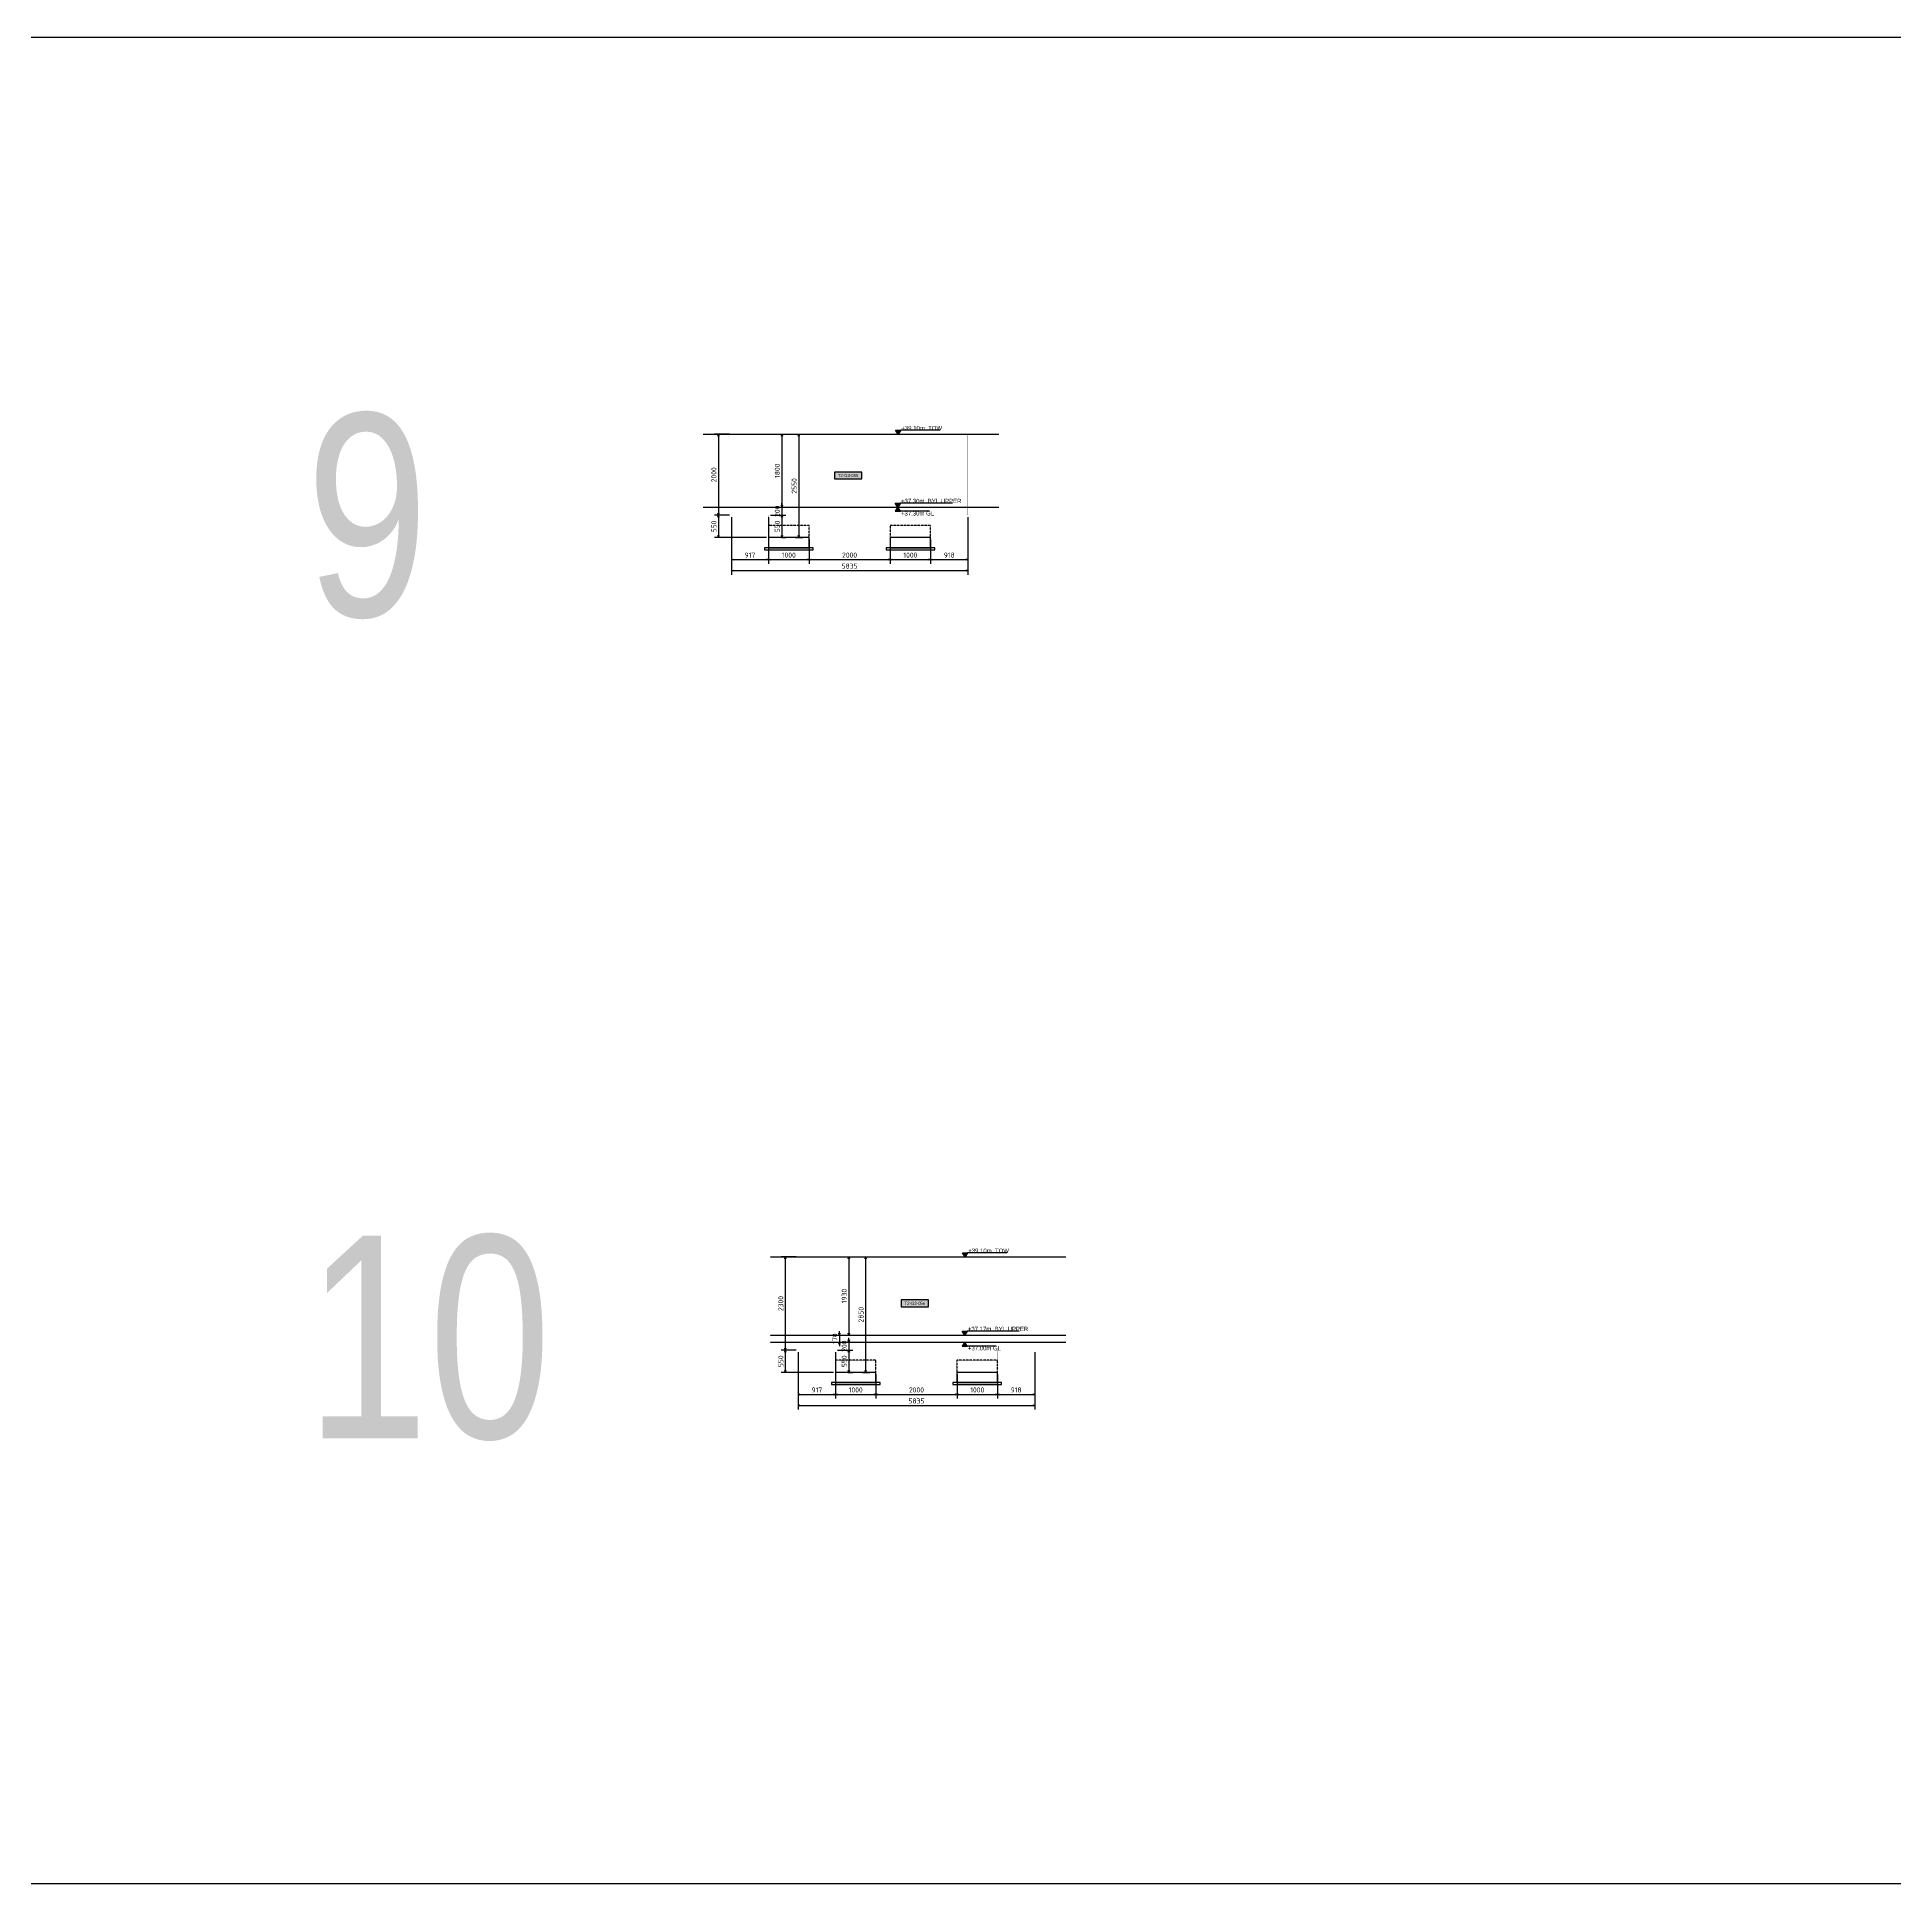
# Model space of a CAD drawing. Header units: centimetres. Extents: x -6122352 to 7132207, y -1694241 to 1947892.
# Drawn here: x 3423908 to 3469753, y 789391 to 834973 of the extents above; entities that cross this region are included whole.
import ezdxf
from ezdxf.enums import TextEntityAlignment as Align

# ---------------------------------------------------------------- set-up
doc = ezdxf.new("R2010")
doc.units = ezdxf.units.CM
doc.header["$MEASUREMENT"] = 0
doc.header["$PDMODE"] = 66
doc.header["$PDSIZE"] = 100
doc.linetypes.add('23585-XR-AR-END-SETTING OUT PLAN$0$HIDDEN', pattern=[0.375, 0.25, -0.125])
doc.linetypes.add('DASHED2', pattern=[0.375, 0.25, -0.125])
for name, color, linetype in [('00-MI-DIM', 7, 'Continuous'), ('@MI-TYPE-01', 30, 'Continuous'), ('@MI-TYPE-02', 6, 'Continuous'), ('JML-Dimension', 1, 'Continuous'), ('PANEL-TAGS', 7, 'Continuous'), ('SECTION', 130, 'Continuous')]:
    doc.layers.add(name, color=color, linetype=linetype)
doc.styles.add('Arial Narrow', font='ARIALN.TTF', dxfattribs={"width": 0.95, "height": 500})
doc.styles.add('PANELTAG_STYLE', font='arial.ttf')
doc.styles.add('Schueco-BEMSTIL', font='isocpeur.ttf', dxfattribs={"width": 0.9})
doc.styles.add('txt-Pisa-std', font='arial.ttf', dxfattribs={"width": 0.8})
doc.dimstyles.new('MI- JWC-TXT-2.5 MM', dxfattribs={"dimscale": 1.5, "dimtxt": 2.5, "dimasz": 1, "dimexe": 2, "dimexo": 1, "dimgap": 1, "dimtad": 1, "dimdec": 0, "dimdsep": 46, "dimtxsty": 'Schueco-BEMSTIL', "dimblk": 'OPEN30', "dimcen": 0, "dimdle": 2, "dimclrd": 140, "dimclre": 8, "dimclrt": 40, "dimadec": 0, "dimazin": 2, "dimtfac": 1, "dimtdec": 0, "dimtix": 1, "dimtmove": 2, "dimatfit": 3, "dimldrblk": 'OPEN', "dimfxl": 2, "dimlwd": -1, "dimlwe": -1, "dimarcsym": 0})

# ---------------------------------------------------------------- blocks, each defined once
blk = doc.blocks.new('_Open30')
at = {"color": 0, "linetype": 'ByBlock', "lineweight": -2}
for p, q in [((-1, 0.27), (0, 0)), ((0, 0), (-1, -0.27)), ((0, 0), (-1, 0))]:
    blk.add_line(p, q, dxfattribs=at)
blk = doc.blocks.new('*D2364')
at = {"layer": '@MI-TYPE-01', "color": 8, "transparency": 16777216}
for p, q in [((3441041, 823121), (3441041, 821976)), ((3441958, 823121), (3441958, 821976))]:
    blk.add_line(p, q, dxfattribs=at)
at = {"layer": '@MI-TYPE-01', "color": 140, "transparency": 16777216}
blk.add_line((3441091, 822076), (3441908, 822076), dxfattribs=at)
at = {"layer": 'Defpoints', "color": 0, "transparency": 16777216}
for p in [(3441041, 823171), (3441958, 823171), (3441958, 822076)]:
    blk.add_point(p, dxfattribs=at)
at = {"layer": '@MI-TYPE-01', "color": 140, "transparency": 16777216, "xscale": 50, "yscale": 50, "zscale": 50, "rotation": 180}
blk.add_blockref('_Open30', (3441041, 822076), dxfattribs=at)
at = {"layer": '@MI-TYPE-01', "color": 140, "transparency": 16777216, "xscale": 50, "yscale": 50, "zscale": 50}
blk.add_blockref('_Open30', (3441958, 822076), dxfattribs=at)
at = {"layer": '@MI-TYPE-01', "color": 40, "transparency": 16777216, "insert": (3441499, 822188), "char_height": 125, "attachment_point": 5, "style": 'Schueco-BEMSTIL'}
blk.add_mtext('917', dxfattribs=at)
blk = doc.blocks.new('_Open')
at = {"color": 0, "linetype": 'ByBlock', "lineweight": -2}
for p, q in [((-1, 0), (0, 0)), ((-1, 0), (0, 0)), ((0, 0), (-1, 0))]:
    blk.add_line(p, q, dxfattribs=at)
blk = doc.blocks.new('*D2365')
at = {"layer": '@MI-TYPE-01', "color": 8, "transparency": 16777216}
for p, q in [((3441958, 823121), (3441958, 821976)), ((3442958, 822571), (3442958, 821976))]:
    blk.add_line(p, q, dxfattribs=at)
at = {"layer": '@MI-TYPE-01', "color": 140, "transparency": 16777216}
blk.add_line((3442008, 822076), (3442908, 822076), dxfattribs=at)
at = {"layer": 'Defpoints', "color": 0, "transparency": 16777216}
for p in [(3441958, 823171), (3442958, 822621), (3442958, 822076)]:
    blk.add_point(p, dxfattribs=at)
at = {"layer": '@MI-TYPE-01', "color": 140, "transparency": 16777216, "xscale": 50, "yscale": 50, "zscale": 50, "rotation": 180}
blk.add_blockref('_Open30', (3441958, 822076), dxfattribs=at)
at = {"layer": '@MI-TYPE-01', "color": 140, "transparency": 16777216, "xscale": 50, "yscale": 50, "zscale": 50}
blk.add_blockref('_Open30', (3442958, 822076), dxfattribs=at)
at = {"layer": '@MI-TYPE-01', "color": 40, "transparency": 16777216, "insert": (3442458, 822188), "char_height": 125, "attachment_point": 5, "style": 'Schueco-BEMSTIL'}
blk.add_mtext('1000', dxfattribs=at)
blk = doc.blocks.new('*D2366')
at = {"layer": '@MI-TYPE-01', "color": 8, "transparency": 16777216}
for p, q in [((3442958, 822571), (3442958, 821976)), ((3444958, 822571), (3444958, 821976))]:
    blk.add_line(p, q, dxfattribs=at)
at = {"layer": '@MI-TYPE-01', "color": 140, "transparency": 16777216}
blk.add_line((3443008, 822076), (3444908, 822076), dxfattribs=at)
at = {"layer": 'Defpoints', "color": 0, "transparency": 16777216}
for p in [(3442958, 822621), (3444958, 822621), (3444958, 822076)]:
    blk.add_point(p, dxfattribs=at)
at = {"layer": '@MI-TYPE-01', "color": 140, "transparency": 16777216, "xscale": 50, "yscale": 50, "zscale": 50, "rotation": 180}
blk.add_blockref('_Open30', (3442958, 822076), dxfattribs=at)
at = {"layer": '@MI-TYPE-01', "color": 140, "transparency": 16777216, "xscale": 50, "yscale": 50, "zscale": 50}
blk.add_blockref('_Open30', (3444958, 822076), dxfattribs=at)
at = {"layer": '@MI-TYPE-01', "color": 40, "transparency": 16777216, "insert": (3443958, 822188), "char_height": 125, "attachment_point": 5, "style": 'Schueco-BEMSTIL'}
blk.add_mtext('2000', dxfattribs=at)
blk = doc.blocks.new('*D2367')
at = {"layer": '@MI-TYPE-01', "color": 8, "transparency": 16777216}
for p, q in [((3444958, 822571), (3444958, 821976)), ((3445958, 822571), (3445958, 821976))]:
    blk.add_line(p, q, dxfattribs=at)
at = {"layer": '@MI-TYPE-01', "color": 140, "transparency": 16777216}
blk.add_line((3445008, 822076), (3445908, 822076), dxfattribs=at)
at = {"layer": 'Defpoints', "color": 0, "transparency": 16777216}
for p in [(3444958, 822621), (3445958, 822621), (3445958, 822076)]:
    blk.add_point(p, dxfattribs=at)
at = {"layer": '@MI-TYPE-01', "color": 140, "transparency": 16777216, "xscale": 50, "yscale": 50, "zscale": 50, "rotation": 180}
blk.add_blockref('_Open30', (3444958, 822076), dxfattribs=at)
at = {"layer": '@MI-TYPE-01', "color": 140, "transparency": 16777216, "xscale": 50, "yscale": 50, "zscale": 50}
blk.add_blockref('_Open30', (3445958, 822076), dxfattribs=at)
at = {"layer": '@MI-TYPE-01', "color": 40, "transparency": 16777216, "insert": (3445458, 822188), "char_height": 125, "attachment_point": 5, "style": 'Schueco-BEMSTIL'}
blk.add_mtext('1000', dxfattribs=at)
blk = doc.blocks.new('*D2368')
at = {"layer": '@MI-TYPE-01', "color": 8, "transparency": 16777216}
for p, q in [((3446876, 823121), (3446876, 821976)), ((3445958, 822571), (3445958, 821976))]:
    blk.add_line(p, q, dxfattribs=at)
at = {"layer": '@MI-TYPE-01', "color": 140, "transparency": 16777216}
blk.add_line((3446008, 822076), (3446826, 822076), dxfattribs=at)
at = {"layer": 'Defpoints', "color": 0, "transparency": 16777216}
for p in [(3446876, 823171), (3445958, 822621), (3446876, 822076)]:
    blk.add_point(p, dxfattribs=at)
at = {"layer": '@MI-TYPE-01', "color": 140, "transparency": 16777216, "xscale": 50, "yscale": 50, "zscale": 50, "rotation": 180}
blk.add_blockref('_Open30', (3445958, 822076), dxfattribs=at)
at = {"layer": '@MI-TYPE-01', "color": 140, "transparency": 16777216, "xscale": 50, "yscale": 50, "zscale": 50}
blk.add_blockref('_Open30', (3446876, 822076), dxfattribs=at)
at = {"layer": '@MI-TYPE-01', "color": 40, "transparency": 16777216, "insert": (3446417, 822188), "char_height": 125, "attachment_point": 5, "style": 'Schueco-BEMSTIL'}
blk.add_mtext('918', dxfattribs=at)
blk = doc.blocks.new('*D2369')
at = {"layer": '@MI-TYPE-01', "color": 8, "transparency": 16777216}
for p, q in [((3441041, 823121), (3441041, 821704)), ((3446876, 823121), (3446876, 821704))]:
    blk.add_line(p, q, dxfattribs=at)
at = {"layer": '@MI-TYPE-01', "color": 140, "transparency": 16777216}
blk.add_line((3441091, 821804), (3446826, 821804), dxfattribs=at)
at = {"layer": 'Defpoints', "color": 0, "transparency": 16777216}
for p in [(3441041, 823171), (3446876, 823171), (3446876, 821804)]:
    blk.add_point(p, dxfattribs=at)
at = {"layer": '@MI-TYPE-01', "color": 140, "transparency": 16777216, "xscale": 50, "yscale": 50, "zscale": 50, "rotation": 180}
blk.add_blockref('_Open30', (3441041, 821804), dxfattribs=at)
at = {"layer": '@MI-TYPE-01', "color": 140, "transparency": 16777216, "xscale": 50, "yscale": 50, "zscale": 50}
blk.add_blockref('_Open30', (3446876, 821804), dxfattribs=at)
at = {"layer": '@MI-TYPE-01', "color": 40, "transparency": 16777216, "insert": (3443958, 821916), "char_height": 125, "attachment_point": 5, "style": 'Schueco-BEMSTIL'}
blk.add_mtext('5835', dxfattribs=at)
blk = doc.blocks.new('*D2370')
at = {"layer": '@MI-TYPE-01', "color": 8, "transparency": 16777216}
for p, q in [((3440991, 825171), (3440621, 825171)), ((3440991, 823171), (3440621, 823171))]:
    blk.add_line(p, q, dxfattribs=at)
at = {"layer": '@MI-TYPE-01', "color": 140, "transparency": 16777216}
blk.add_line((3440721, 825121), (3440721, 823221), dxfattribs=at)
at = {"layer": 'Defpoints', "color": 0, "transparency": 16777216}
for p in [(3441041, 825171), (3440721, 823171), (3441041, 823171)]:
    blk.add_point(p, dxfattribs=at)
at = {"layer": '@MI-TYPE-01', "color": 140, "transparency": 16777216, "xscale": 50, "yscale": 50, "zscale": 50}
for p, rotation in [((3440721, 825171), 90), ((3440721, 823171), 270)]:
    blk.add_blockref('_Open30', p, dxfattribs=dict(at, rotation=rotation))
at = {"layer": '@MI-TYPE-01', "color": 40, "transparency": 16777216, "insert": (3440609, 824171), "char_height": 125, "attachment_point": 5, "rotation": 90, "style": 'Schueco-BEMSTIL'}
blk.add_mtext('2000', dxfattribs=at)
blk = doc.blocks.new('*D2371')
at = {"layer": '@MI-TYPE-01', "color": 8, "transparency": 16777216}
for p, q in [((3440991, 823171), (3440621, 823171)), ((3441908, 822621), (3440621, 822621))]:
    blk.add_line(p, q, dxfattribs=at)
at = {"layer": '@MI-TYPE-01', "color": 140, "transparency": 16777216}
blk.add_line((3440721, 823121), (3440721, 822671), dxfattribs=at)
at = {"layer": 'Defpoints', "color": 0, "transparency": 16777216}
for p in [(3441041, 823171), (3440721, 822621), (3441958, 822621)]:
    blk.add_point(p, dxfattribs=at)
at = {"layer": '@MI-TYPE-01', "color": 140, "transparency": 16777216, "xscale": 50, "yscale": 50, "zscale": 50}
for p, rotation in [((3440721, 823171), 90), ((3440721, 822621), 270)]:
    blk.add_blockref('_Open30', p, dxfattribs=dict(at, rotation=rotation))
at = {"layer": '@MI-TYPE-01', "color": 40, "transparency": 16777216, "insert": (3440609, 822896), "char_height": 125, "attachment_point": 5, "rotation": 90, "style": 'Schueco-BEMSTIL'}
blk.add_mtext('550', dxfattribs=at)
blk = doc.blocks.new('*U2058')
at = {"layer": 'JML-Dimension'}
h = blk.add_hatch(color=10, dxfattribs=at)
h.dxf.hatch_style = 1
h.paths.add_polyline_path([(0, 0), (-1.5, 2.4), (1.5, 2.4)])
blk.add_line((24.3, 2.4), (1.5, 2.4), dxfattribs=at)
blk.add_lwpolyline([(0, 0), (-1.5, 2.4), (1.5, 2.4), (0, 0)], dxfattribs=at)
at = {"color": 5, "style": 'txt-Pisa-std', "width": 0.8}
blk.add_attdef('+0.0', text='', height=2.5, dxfattribs=at).set_placement((1.9, 2.4), align=Align.BOTTOM_LEFT)
blk = doc.blocks.new('*U2056')
at = {"layer": 'JML-Dimension'}
h = blk.add_hatch(color=10, dxfattribs=at)
h.dxf.hatch_style = 1
h.paths.add_polyline_path([(0, 0), (-1.5, 2.4), (1.5, 2.4)])
blk.add_line((31.8, 2.4), (1.5, 2.4), dxfattribs=at)
blk.add_lwpolyline([(0, 0), (-1.5, 2.4), (1.5, 2.4), (0, 0)], dxfattribs=at)
at = {"color": 5, "style": 'txt-Pisa-std', "width": 0.8}
blk.add_attdef('+0.0', text='', height=2.5, dxfattribs=at).set_placement((1.9, 2.4), align=Align.BOTTOM_LEFT)
blk = doc.blocks.new('*U2214')
at = {"layer": 'JML-Dimension'}
h = blk.add_hatch(color=10, dxfattribs=at)
h.dxf.hatch_style = 1
h.paths.add_polyline_path([(0, 0), (-1.5, 2.4), (1.5, 2.4)])
blk.add_line((18.4, 2.4), (1.5, 2.4), dxfattribs=at)
blk.add_lwpolyline([(0, 0), (-1.5, 2.4), (1.5, 2.4), (0, 0)], dxfattribs=at)
at = {"color": 5, "style": 'txt-Pisa-std', "width": 0.8}
blk.add_attdef('+0.0', text='', height=2.5, dxfattribs=at).set_placement((1.9, 2.4), align=Align.BOTTOM_LEFT)
blk = doc.blocks.new('*D2361')
at = {"layer": '@MI-TYPE-01', "color": 8, "transparency": 16777216}
for p, q in [((3442622, 825171), (3442803, 825171)), ((3442622, 822621), (3442803, 822621))]:
    blk.add_line(p, q, dxfattribs=at)
at = {"layer": '@MI-TYPE-01', "color": 140, "transparency": 16777216}
blk.add_line((3442703, 825121), (3442703, 822671), dxfattribs=at)
at = {"layer": 'Defpoints', "color": 0, "transparency": 16777216}
for p in [(3442572, 825171), (3442572, 822621), (3442703, 822621)]:
    blk.add_point(p, dxfattribs=at)
at = {"layer": '@MI-TYPE-01', "color": 140, "transparency": 16777216, "xscale": 50, "yscale": 50, "zscale": 50}
for p, rotation in [((3442703, 825171), 90), ((3442703, 822621), 270)]:
    blk.add_blockref('_Open30', p, dxfattribs=dict(at, rotation=rotation))
at = {"layer": '@MI-TYPE-01', "color": 40, "transparency": 16777216, "insert": (3442591, 823896), "char_height": 125, "attachment_point": 5, "rotation": 90, "style": 'Schueco-BEMSTIL'}
blk.add_mtext('2550', dxfattribs=at)
blk = doc.blocks.new('*D2362')
at = {"layer": '@MI-TYPE-01', "color": 8, "transparency": 16777216}
for p, q in [((3442277, 825171), (3442388, 825171)), ((3442277, 823371), (3442388, 823371))]:
    blk.add_line(p, q, dxfattribs=at)
at = {"layer": '@MI-TYPE-01', "color": 140, "transparency": 16777216}
blk.add_line((3442288, 825121), (3442288, 823421), dxfattribs=at)
at = {"layer": 'Defpoints', "color": 0, "transparency": 16777216}
for p in [(3442227, 825171), (3442227, 823371), (3442288, 823371)]:
    blk.add_point(p, dxfattribs=at)
at = {"layer": '@MI-TYPE-01', "color": 140, "transparency": 16777216, "xscale": 50, "yscale": 50, "zscale": 50}
for p, rotation in [((3442288, 825171), 90), ((3442288, 823371), 270)]:
    blk.add_blockref('_Open30', p, dxfattribs=dict(at, rotation=rotation))
at = {"layer": '@MI-TYPE-01', "color": 40, "transparency": 16777216, "insert": (3442175, 824271), "char_height": 125, "attachment_point": 5, "rotation": 90, "style": 'Schueco-BEMSTIL'}
blk.add_mtext('1800', dxfattribs=at)
blk = doc.blocks.new('*D2363')
at = {"layer": '@MI-TYPE-01', "color": 8, "transparency": 16777216}
for p, q in [((3442008, 823171), (3442388, 823171)), ((3442275, 822621), (3442388, 822621))]:
    blk.add_line(p, q, dxfattribs=at)
at = {"layer": '@MI-TYPE-01', "color": 140, "transparency": 16777216}
blk.add_line((3442288, 823121), (3442288, 822671), dxfattribs=at)
at = {"layer": 'Defpoints', "color": 0, "transparency": 16777216}
for p in [(3441958, 823171), (3442225, 822621), (3442288, 822621)]:
    blk.add_point(p, dxfattribs=at)
at = {"layer": '@MI-TYPE-01', "color": 140, "transparency": 16777216, "xscale": 50, "yscale": 50, "zscale": 50}
for p, rotation in [((3442288, 823171), 90), ((3442288, 822621), 270)]:
    blk.add_blockref('_Open30', p, dxfattribs=dict(at, rotation=rotation))
at = {"layer": '@MI-TYPE-01', "color": 40, "transparency": 16777216, "insert": (3442175, 822896), "char_height": 125, "attachment_point": 5, "rotation": 90, "style": 'Schueco-BEMSTIL'}
blk.add_mtext('550', dxfattribs=at)
blk = doc.blocks.new('PANELTAG')
at = {"layer": 'PANEL-TAGS', "color": 1}
blk.add_lwpolyline([(-13.5, -3.3), (13.5, -3.3), (13.5, 3.3), (-13.5, 3.3)], close=True, dxfattribs=at)
at = {"layer": 'PANEL-TAGS', "color": 40, "true_color": 0xffd700}
blk.add_solid([(-13.5, -3.3), (13.5, -3.3), (-13.5, 3.3), (13.5, 3.3)], dxfattribs=at)
at = {"layer": 'PANEL-TAGS', "color": 5, "style": 'PANELTAG_STYLE', "width": 0.85}
blk.add_attdef('TAGNO', text='', height=3, dxfattribs=at).set_placement((0, 0), align=Align.MIDDLE)
blk = doc.blocks.new('T1-FOOTING ELEVATION')
at = {"color": 9}
blk.add_lwpolyline([(-600, -250), (600, -250), (600, -300), (-600, -300)], close=True, dxfattribs=at)
at = {"layer": '@MI-TYPE-01', "color": 114, "linetype": '23585-XR-AR-END-SETTING OUT PLAN$0$HIDDEN', "ltscale": 20, "true_color": 0x139b48}
blk.add_lwpolyline([(-500, 0), (-500, 300), (500, 300), (500, 0)], dxfattribs=at)
at = {"layer": '@MI-TYPE-01', "color": 114, "true_color": 0x139b48}
blk.add_lwpolyline([(-500, 0), (500, 0), (500, -250), (-500, -250)], close=True, dxfattribs=at)
blk = doc.blocks.new('*D2360')
at = {"layer": '@MI-TYPE-01', "color": 140, "transparency": 16777216}
for p, q in [((3442288, 823421), (3442288, 823471)), ((3442288, 823371), (3442288, 823171)), ((3442288, 823121), (3442288, 823071))]:
    blk.add_line(p, q, dxfattribs=at)
at = {"layer": '@MI-TYPE-01', "color": 8, "transparency": 16777216}
for p, q in [((3442008, 823171), (3442388, 823171)), ((3442100, 823371), (3442388, 823371))]:
    blk.add_line(p, q, dxfattribs=at)
at = {"layer": 'Defpoints', "color": 0, "transparency": 16777216}
for p in [(3441958, 823171), (3442050, 823371), (3442288, 823171)]:
    blk.add_point(p, dxfattribs=at)
at = {"layer": '@MI-TYPE-01', "color": 140, "transparency": 16777216, "xscale": 50, "yscale": 50, "zscale": 50}
for p, rotation in [((3442288, 823371), 270), ((3442288, 823171), 90)]:
    blk.add_blockref('_Open30', p, dxfattribs=dict(at, rotation=rotation))
at = {"layer": '@MI-TYPE-01', "color": 40, "transparency": 16777216, "insert": (3442175, 823271), "char_height": 125, "attachment_point": 5, "rotation": 90, "style": 'Schueco-BEMSTIL'}
blk.add_mtext('200', dxfattribs=at)
blk = doc.blocks.new('*D2372')
at = {"layer": '@MI-TYPE-01', "color": 8, "transparency": 16777216}
for p, q in [((3442692, 802515), (3442692, 801370)), ((3443609, 802515), (3443609, 801370))]:
    blk.add_line(p, q, dxfattribs=at)
at = {"layer": '@MI-TYPE-01', "color": 140, "transparency": 16777216}
blk.add_line((3442742, 801470), (3443559, 801470), dxfattribs=at)
at = {"layer": 'Defpoints', "color": 0, "transparency": 16777216}
for p in [(3442692, 802565), (3443609, 802565), (3443609, 801470)]:
    blk.add_point(p, dxfattribs=at)
at = {"layer": '@MI-TYPE-01', "color": 140, "transparency": 16777216, "xscale": 50, "yscale": 50, "zscale": 50, "rotation": 180}
blk.add_blockref('_Open30', (3442692, 801470), dxfattribs=at)
at = {"layer": '@MI-TYPE-01', "color": 140, "transparency": 16777216, "xscale": 50, "yscale": 50, "zscale": 50}
blk.add_blockref('_Open30', (3443609, 801470), dxfattribs=at)
at = {"layer": '@MI-TYPE-01', "color": 40, "transparency": 16777216, "insert": (3443150, 801582), "char_height": 125, "attachment_point": 5, "style": 'Schueco-BEMSTIL'}
blk.add_mtext('917', dxfattribs=at)
blk = doc.blocks.new('*D2373')
at = {"layer": '@MI-TYPE-01', "color": 8, "transparency": 16777216}
for p, q in [((3443609, 802515), (3443609, 801370)), ((3444609, 801965), (3444609, 801370))]:
    blk.add_line(p, q, dxfattribs=at)
at = {"layer": '@MI-TYPE-01', "color": 140, "transparency": 16777216}
blk.add_line((3443659, 801470), (3444559, 801470), dxfattribs=at)
at = {"layer": 'Defpoints', "color": 0, "transparency": 16777216}
for p in [(3443609, 802565), (3444609, 802015), (3444609, 801470)]:
    blk.add_point(p, dxfattribs=at)
at = {"layer": '@MI-TYPE-01', "color": 140, "transparency": 16777216, "xscale": 50, "yscale": 50, "zscale": 50, "rotation": 180}
blk.add_blockref('_Open30', (3443609, 801470), dxfattribs=at)
at = {"layer": '@MI-TYPE-01', "color": 140, "transparency": 16777216, "xscale": 50, "yscale": 50, "zscale": 50}
blk.add_blockref('_Open30', (3444609, 801470), dxfattribs=at)
at = {"layer": '@MI-TYPE-01', "color": 40, "transparency": 16777216, "insert": (3444109, 801582), "char_height": 125, "attachment_point": 5, "style": 'Schueco-BEMSTIL'}
blk.add_mtext('1000', dxfattribs=at)
blk = doc.blocks.new('*D2374')
at = {"layer": '@MI-TYPE-01', "color": 8, "transparency": 16777216}
for p, q in [((3444609, 801965), (3444609, 801370)), ((3446609, 801965), (3446609, 801370))]:
    blk.add_line(p, q, dxfattribs=at)
at = {"layer": '@MI-TYPE-01', "color": 140, "transparency": 16777216}
blk.add_line((3444659, 801470), (3446559, 801470), dxfattribs=at)
at = {"layer": 'Defpoints', "color": 0, "transparency": 16777216}
for p in [(3444609, 802015), (3446609, 802015), (3446609, 801470)]:
    blk.add_point(p, dxfattribs=at)
at = {"layer": '@MI-TYPE-01', "color": 140, "transparency": 16777216, "xscale": 50, "yscale": 50, "zscale": 50, "rotation": 180}
blk.add_blockref('_Open30', (3444609, 801470), dxfattribs=at)
at = {"layer": '@MI-TYPE-01', "color": 140, "transparency": 16777216, "xscale": 50, "yscale": 50, "zscale": 50}
blk.add_blockref('_Open30', (3446609, 801470), dxfattribs=at)
at = {"layer": '@MI-TYPE-01', "color": 40, "transparency": 16777216, "insert": (3445609, 801582), "char_height": 125, "attachment_point": 5, "style": 'Schueco-BEMSTIL'}
blk.add_mtext('2000', dxfattribs=at)
blk = doc.blocks.new('*D2375')
at = {"layer": '@MI-TYPE-01', "color": 8, "transparency": 16777216}
for p, q in [((3446609, 801965), (3446609, 801370)), ((3447609, 801965), (3447609, 801370))]:
    blk.add_line(p, q, dxfattribs=at)
at = {"layer": '@MI-TYPE-01', "color": 140, "transparency": 16777216}
blk.add_line((3446659, 801470), (3447559, 801470), dxfattribs=at)
at = {"layer": 'Defpoints', "color": 0, "transparency": 16777216}
for p in [(3446609, 802015), (3447609, 802015), (3447609, 801470)]:
    blk.add_point(p, dxfattribs=at)
at = {"layer": '@MI-TYPE-01', "color": 140, "transparency": 16777216, "xscale": 50, "yscale": 50, "zscale": 50, "rotation": 180}
blk.add_blockref('_Open30', (3446609, 801470), dxfattribs=at)
at = {"layer": '@MI-TYPE-01', "color": 140, "transparency": 16777216, "xscale": 50, "yscale": 50, "zscale": 50}
blk.add_blockref('_Open30', (3447609, 801470), dxfattribs=at)
at = {"layer": '@MI-TYPE-01', "color": 40, "transparency": 16777216, "insert": (3447109, 801582), "char_height": 125, "attachment_point": 5, "style": 'Schueco-BEMSTIL'}
blk.add_mtext('1000', dxfattribs=at)
blk = doc.blocks.new('*D2376')
at = {"layer": '@MI-TYPE-01', "color": 8, "transparency": 16777216}
for p, q in [((3448527, 802515), (3448527, 801370)), ((3447609, 801965), (3447609, 801370))]:
    blk.add_line(p, q, dxfattribs=at)
at = {"layer": '@MI-TYPE-01', "color": 140, "transparency": 16777216}
blk.add_line((3447659, 801470), (3448477, 801470), dxfattribs=at)
at = {"layer": 'Defpoints', "color": 0, "transparency": 16777216}
for p in [(3448527, 802565), (3447609, 802015), (3448527, 801470)]:
    blk.add_point(p, dxfattribs=at)
at = {"layer": '@MI-TYPE-01', "color": 140, "transparency": 16777216, "xscale": 50, "yscale": 50, "zscale": 50, "rotation": 180}
blk.add_blockref('_Open30', (3447609, 801470), dxfattribs=at)
at = {"layer": '@MI-TYPE-01', "color": 140, "transparency": 16777216, "xscale": 50, "yscale": 50, "zscale": 50}
blk.add_blockref('_Open30', (3448527, 801470), dxfattribs=at)
at = {"layer": '@MI-TYPE-01', "color": 40, "transparency": 16777216, "insert": (3448068, 801582), "char_height": 125, "attachment_point": 5, "style": 'Schueco-BEMSTIL'}
blk.add_mtext('918', dxfattribs=at)
blk = doc.blocks.new('*D2377')
at = {"layer": '@MI-TYPE-01', "color": 8, "transparency": 16777216}
for p, q in [((3442692, 802515), (3442692, 801098)), ((3448527, 802515), (3448527, 801098))]:
    blk.add_line(p, q, dxfattribs=at)
at = {"layer": '@MI-TYPE-01', "color": 140, "transparency": 16777216}
blk.add_line((3442742, 801198), (3448477, 801198), dxfattribs=at)
at = {"layer": 'Defpoints', "color": 0, "transparency": 16777216}
for p in [(3442692, 802565), (3448527, 802565), (3448527, 801198)]:
    blk.add_point(p, dxfattribs=at)
at = {"layer": '@MI-TYPE-01', "color": 140, "transparency": 16777216, "xscale": 50, "yscale": 50, "zscale": 50, "rotation": 180}
blk.add_blockref('_Open30', (3442692, 801198), dxfattribs=at)
at = {"layer": '@MI-TYPE-01', "color": 140, "transparency": 16777216, "xscale": 50, "yscale": 50, "zscale": 50}
blk.add_blockref('_Open30', (3448527, 801198), dxfattribs=at)
at = {"layer": '@MI-TYPE-01', "color": 40, "transparency": 16777216, "insert": (3445609, 801310), "char_height": 125, "attachment_point": 5, "style": 'Schueco-BEMSTIL'}
blk.add_mtext('5835', dxfattribs=at)
blk = doc.blocks.new('*D2378')
at = {"layer": '@MI-TYPE-01', "color": 8, "transparency": 16777216}
for p, q in [((3442642, 804865), (3442272, 804865)), ((3442642, 802565), (3442272, 802565))]:
    blk.add_line(p, q, dxfattribs=at)
at = {"layer": '@MI-TYPE-01', "color": 140, "transparency": 16777216}
blk.add_line((3442372, 804815), (3442372, 802615), dxfattribs=at)
at = {"layer": 'Defpoints', "color": 0, "transparency": 16777216}
for p in [(3442692, 804865), (3442372, 802565), (3442692, 802565)]:
    blk.add_point(p, dxfattribs=at)
at = {"layer": '@MI-TYPE-01', "color": 140, "transparency": 16777216, "xscale": 50, "yscale": 50, "zscale": 50}
for p, rotation in [((3442372, 804865), 90), ((3442372, 802565), 270)]:
    blk.add_blockref('_Open30', p, dxfattribs=dict(at, rotation=rotation))
at = {"layer": '@MI-TYPE-01', "color": 40, "transparency": 16777216, "insert": (3442260, 803715), "char_height": 125, "attachment_point": 5, "rotation": 90, "style": 'Schueco-BEMSTIL'}
blk.add_mtext('2300', dxfattribs=at)
blk = doc.blocks.new('*D2379')
at = {"layer": '@MI-TYPE-01', "color": 8, "transparency": 16777216}
for p, q in [((3442642, 802565), (3442272, 802565)), ((3443559, 802015), (3442272, 802015))]:
    blk.add_line(p, q, dxfattribs=at)
at = {"layer": '@MI-TYPE-01', "color": 140, "transparency": 16777216}
blk.add_line((3442372, 802515), (3442372, 802065), dxfattribs=at)
at = {"layer": 'Defpoints', "color": 0, "transparency": 16777216}
for p in [(3442692, 802565), (3442372, 802015), (3443609, 802015)]:
    blk.add_point(p, dxfattribs=at)
at = {"layer": '@MI-TYPE-01', "color": 140, "transparency": 16777216, "xscale": 50, "yscale": 50, "zscale": 50}
for p, rotation in [((3442372, 802565), 90), ((3442372, 802015), 270)]:
    blk.add_blockref('_Open30', p, dxfattribs=dict(at, rotation=rotation))
at = {"layer": '@MI-TYPE-01', "color": 40, "transparency": 16777216, "insert": (3442260, 802290), "char_height": 125, "attachment_point": 5, "rotation": 90, "style": 'Schueco-BEMSTIL'}
blk.add_mtext('550', dxfattribs=at)
blk = doc.blocks.new('*D2380')
at = {"layer": '@MI-TYPE-01', "color": 8, "transparency": 16777216}
for p, q in [((3444273, 804865), (3444454, 804865)), ((3444273, 802015), (3444454, 802015))]:
    blk.add_line(p, q, dxfattribs=at)
at = {"layer": '@MI-TYPE-01', "color": 140, "transparency": 16777216}
blk.add_line((3444354, 804815), (3444354, 802065), dxfattribs=at)
at = {"layer": 'Defpoints', "color": 0, "transparency": 16777216}
for p in [(3444223, 804865), (3444223, 802015), (3444354, 802015)]:
    blk.add_point(p, dxfattribs=at)
at = {"layer": '@MI-TYPE-01', "color": 140, "transparency": 16777216, "xscale": 50, "yscale": 50, "zscale": 50}
for p, rotation in [((3444354, 804865), 90), ((3444354, 802015), 270)]:
    blk.add_blockref('_Open30', p, dxfattribs=dict(at, rotation=rotation))
at = {"layer": '@MI-TYPE-01', "color": 40, "transparency": 16777216, "insert": (3444241, 803440), "char_height": 125, "attachment_point": 5, "rotation": 90, "style": 'Schueco-BEMSTIL'}
blk.add_mtext('2850', dxfattribs=at)
blk = doc.blocks.new('*D2381')
at = {"layer": '@MI-TYPE-01', "color": 8, "transparency": 16777216}
for p, q in [((3443928, 804865), (3444039, 804865)), ((3443928, 802935), (3444039, 802935))]:
    blk.add_line(p, q, dxfattribs=at)
at = {"layer": '@MI-TYPE-01', "color": 140, "transparency": 16777216}
blk.add_line((3443939, 804815), (3443939, 802985), dxfattribs=at)
at = {"layer": 'Defpoints', "color": 0, "transparency": 16777216}
for p in [(3443878, 804865), (3443878, 802935), (3443939, 802935)]:
    blk.add_point(p, dxfattribs=at)
at = {"layer": '@MI-TYPE-01', "color": 140, "transparency": 16777216, "xscale": 50, "yscale": 50, "zscale": 50}
for p, rotation in [((3443939, 804865), 90), ((3443939, 802935), 270)]:
    blk.add_blockref('_Open30', p, dxfattribs=dict(at, rotation=rotation))
at = {"layer": '@MI-TYPE-01', "color": 40, "transparency": 16777216, "insert": (3443826, 803900), "char_height": 125, "attachment_point": 5, "rotation": 90, "style": 'Schueco-BEMSTIL'}
blk.add_mtext('1930', dxfattribs=at)
blk = doc.blocks.new('*D2382')
at = {"layer": '@MI-TYPE-01', "color": 8, "transparency": 16777216}
for p, q in [((3443659, 802565), (3444039, 802565)), ((3443925, 802015), (3444039, 802015))]:
    blk.add_line(p, q, dxfattribs=at)
at = {"layer": '@MI-TYPE-01', "color": 140, "transparency": 16777216}
blk.add_line((3443939, 802515), (3443939, 802065), dxfattribs=at)
at = {"layer": 'Defpoints', "color": 0, "transparency": 16777216}
for p in [(3443609, 802565), (3443875, 802015), (3443939, 802015)]:
    blk.add_point(p, dxfattribs=at)
at = {"layer": '@MI-TYPE-01', "color": 140, "transparency": 16777216, "xscale": 50, "yscale": 50, "zscale": 50}
for p, rotation in [((3443939, 802565), 90), ((3443939, 802015), 270)]:
    blk.add_blockref('_Open30', p, dxfattribs=dict(at, rotation=rotation))
at = {"layer": '@MI-TYPE-01', "color": 40, "transparency": 16777216, "insert": (3443826, 802290), "char_height": 125, "attachment_point": 5, "rotation": 90, "style": 'Schueco-BEMSTIL'}
blk.add_mtext('550', dxfattribs=at)
blk = doc.blocks.new('*D2383')
at = {"layer": '@MI-TYPE-01', "color": 8, "transparency": 16777216}
for p, q in [((3443814, 802765), (3444039, 802765)), ((3443659, 802565), (3444039, 802565))]:
    blk.add_line(p, q, dxfattribs=at)
at = {"layer": '@MI-TYPE-01', "color": 140, "transparency": 16777216}
for p, q in [((3443939, 802815), (3443939, 802865)), ((3443939, 802765), (3443939, 802565)), ((3443939, 802515), (3443939, 802465))]:
    blk.add_line(p, q, dxfattribs=at)
at = {"layer": 'Defpoints', "color": 0, "transparency": 16777216}
for p in [(3443764, 802765), (3443609, 802565), (3443939, 802565)]:
    blk.add_point(p, dxfattribs=at)
at = {"layer": '@MI-TYPE-01', "color": 140, "transparency": 16777216, "xscale": 50, "yscale": 50, "zscale": 50}
for p, rotation in [((3443939, 802765), 270), ((3443939, 802565), 90)]:
    blk.add_blockref('_Open30', p, dxfattribs=dict(at, rotation=rotation))
at = {"layer": '@MI-TYPE-01', "color": 40, "transparency": 16777216, "insert": (3443826, 802665), "char_height": 125, "attachment_point": 5, "rotation": 90, "style": 'Schueco-BEMSTIL'}
blk.add_mtext('200', dxfattribs=at)
blk = doc.blocks.new('*D2384')
at = {"layer": '@MI-TYPE-01', "color": 140, "transparency": 16777216}
for p, q in [((3443705, 802985), (3443705, 803035)), ((3443705, 802935), (3443705, 802765)), ((3443705, 802715), (3443705, 802665))]:
    blk.add_line(p, q, dxfattribs=at)
at = {"layer": '@MI-TYPE-01', "color": 8, "transparency": 16777216}
for p, q in [((3443711, 802935), (3443805, 802935)), ((3443711, 802765), (3443805, 802765))]:
    blk.add_line(p, q, dxfattribs=at)
at = {"layer": 'Defpoints', "color": 0, "transparency": 16777216}
for p in [(3443661, 802935), (3443661, 802765), (3443705, 802765)]:
    blk.add_point(p, dxfattribs=at)
at = {"layer": '@MI-TYPE-01', "color": 140, "transparency": 16777216, "xscale": 50, "yscale": 50, "zscale": 50}
for p, rotation in [((3443705, 802935), 270), ((3443705, 802765), 90)]:
    blk.add_blockref('_Open30', p, dxfattribs=dict(at, rotation=rotation))
at = {"layer": '@MI-TYPE-01', "color": 40, "transparency": 16777216, "insert": (3443592, 802850), "char_height": 125, "attachment_point": 5, "rotation": 90, "style": 'Schueco-BEMSTIL'}
blk.add_mtext('170', dxfattribs=at)

msp = doc.modelspace()

# ---------------------------------------------------------------- linework, layer by layer
at = {"layer": '@MI-TYPE-01'}
msp.add_lwpolyline([(3329151.70511, 834972.56799), (3515597.88966, 834972.56799), (3515597.88966, 789391.04127), (3329151.70511, 789391.04127)], close=True, dxfattribs=at)
at = {"layer": '@MI-TYPE-01', "const_width": 2.5}
for points in [[(3441040.79407, 825170.9379), (3446875.79407, 825170.9379), (3446875.79407, 823170.9379), (3445957.79407, 823170.9379), (3445957.79407, 822620.9379), (3444957.79407, 822620.9379), (3444957.79407, 823170.9379), (3442957.79407, 823170.9379), (3442957.79407, 822620.9379), (3441957.79407, 822620.9379), (3441957.79407, 823170.9379), (3441040.79407, 823170.9379), (3441040.79407, 825170.9379)], [(3442691.58831, 804865.11794), (3448526.58831, 804865.11794), (3448526.58831, 802565.11794), (3447608.58831, 802565.11794), (3447608.58831, 802015.11794), (3446608.58831, 802015.11794), (3446608.58831, 802565.11794), (3444608.58831, 802565.11794), (3444608.58831, 802015.11794), (3443608.58831, 802015.11794), (3443608.58831, 802565.11794), (3442691.58831, 802565.11794), (3442691.58831, 804865.11794)]]:
    msp.add_lwpolyline(points, dxfattribs=at)
at = {"layer": '@MI-TYPE-02', "color": 160, "linetype": 'DASHED2', "ltscale": 5}
for points in [[(3440343.90871, 825170.9379), (3447640.94156, 825170.9379)], [(3440343.90871, 823370.9379), (3447640.94156, 823370.9379)], [(3441994.70296, 804865.11794), (3449291.73581, 804865.11794)], [(3441994.70296, 802935.11794), (3449291.73581, 802935.11794)], [(3441994.70296, 802765.11794), (3449291.73581, 802765.11794)]]:
    msp.add_lwpolyline(points, dxfattribs=at)

# ---------------------------------------------------------------- block references
at = {"layer": '@MI-TYPE-01', "color": 30, "xscale": -1}
for p in [(3442457.79407, 822620.9379), (3445457.79407, 822620.9379), (3444108.58831, 802015.11794), (3447108.58831, 802015.11794)]:
    msp.add_blockref('T1-FOOTING ELEVATION', p, dxfattribs=at)
at = {"layer": 'PANEL-TAGS'}
ref = msp.add_blockref('PANELTAG', (3443919.68104, 824155.4736), dxfattribs=dict(at, xscale=25, yscale=25, zscale=25))
ref.add_attrib('TAGNO', 'T2-G3-055', dxfattribs={"color": 5, "height": 75, "style": 'PANELTAG_STYLE'}).set_placement((3443919.68104, 824155.4736), align=Align.MIDDLE_CENTER)
ref = msp.add_blockref('PANELTAG', (3445570.47529, 803719.65363), dxfattribs=dict(at, xscale=25, yscale=25, zscale=25))
ref.add_attrib('TAGNO', 'T2-G3-056', dxfattribs={"color": 5, "height": 75, "style": 'PANELTAG_STYLE'}).set_placement((3445570.47529, 803719.65363), align=Align.MIDDLE_CENTER)
at = {"layer": 'SECTION', "color": 6}
ref = msp.add_blockref('*U2058', (3445156.06478, 825170.9379), dxfattribs=dict(at, xscale=42.30147098076819, yscale=42.30147098076819, zscale=42.30147098076819))
ref.add_attrib('+0.0', '+39.10m  TOW', (3445235.19343, 825271.19497), dxfattribs={"layer": 'JML-Dimension', "color": 5, "height": 105.7536775, "style": 'txt-Pisa-std', "width": 0.8})
ref = msp.add_blockref('*U2056', (3445148.77129, 823370.93794), dxfattribs=dict(at, xscale=42.30147098076819, yscale=42.30147098076819, zscale=42.30147098076819))
ref.add_attrib('+0.0', '+37.30m  BYL UPPER', (3445227.89994, 823471.19501), dxfattribs={"layer": 'JML-Dimension', "color": 5, "height": 105.7536775, "style": 'txt-Pisa-std', "width": 0.8})
ref = msp.add_blockref('*U2214', (3445148.23129, 823370.9379), dxfattribs=dict(at, xscale=-42.30147098076819, yscale=42.30147098076819, zscale=42.30147098076819, rotation=180))
ref.add_attrib('+0.0', '+37.30m GL', (3445227.35994, 823164.92716), dxfattribs={"layer": 'JML-Dimension', "color": 5, "height": 105.753677, "style": 'txt-Pisa-std', "width": 0.8})
ref = msp.add_blockref('*U2058', (3446806.85903, 804865.11794), dxfattribs=dict(at, xscale=42.30147098076819, yscale=42.30147098076819, zscale=42.30147098076819))
ref.add_attrib('+0.0', '+39.10m  TOW', (3446885.98768, 804965.375), dxfattribs={"layer": 'JML-Dimension', "color": 5, "height": 105.7536775, "style": 'txt-Pisa-std', "width": 0.8})
ref = msp.add_blockref('*U2214', (3446799.02554, 802765.11794), dxfattribs=dict(at, xscale=-42.30147098076819, yscale=42.30147098076819, zscale=42.30147098076819, rotation=180))
ref.add_attrib('+0.0', '+37.00m GL', (3446878.15418, 802559.10719), dxfattribs={"layer": 'JML-Dimension', "color": 5, "height": 105.753677, "style": 'txt-Pisa-std', "width": 0.8})
ref = msp.add_blockref('*U2056', (3446799.56554, 802935.11798), dxfattribs=dict(at, xscale=42.30147098076819, yscale=42.30147098076819, zscale=42.30147098076819))
ref.add_attrib('+0.0', '+37.17m  BYL UPPER', (3446878.69419, 803035.37505), dxfattribs={"layer": 'JML-Dimension', "color": 5, "height": 105.7536775, "style": 'txt-Pisa-std', "width": 0.8})

# ---------------------------------------------------------------- texts
at = {"layer": '00-MI-DIM', "color": 6, "char_height": 5000, "attachment_point": 1, "style": 'Arial Narrow'}
for s, insert in [('9', (3430540.22786, 825676.92351)), ('10', (3430540.22786, 805391.68849))]:
    msp.add_mtext_dynamic_manual_height_columns(s, width=73699.0314771, gutter_width=2500, heights=[0], dxfattribs=dict(at, insert=insert))

# ---------------------------------------------------------------- dimensions: what is measured, and where the dimension line sits
at = {"layer": '@MI-TYPE-01'}
for base, p1, p2, picture, middle in [((3440721.4526, 823170.9379), (3441040.79407, 825170.9379), (3441040.79407, 823170.9379), '*D2370', (3440608.9526, 824170.9379)), ((3442287.95403, 823370.9379), (3442227.4211, 825170.9379), (3442227.4211, 823370.9379), '*D2362', (3442175.45403, 824270.9379)), ((3442703.05859, 822620.9379), (3442572.48906, 825170.9379), (3442572.48906, 822620.9379), '*D2361', (3442590.55859, 823895.9379)), ((3442287.95403, 823170.9379), (3442049.58859, 823370.9379), (3441957.79407, 823170.9379), '*D2360', (3442175.45403, 823270.9379)), ((3440721.4526, 822620.9379), (3441040.79407, 823170.9379), (3441957.79407, 822620.9379), '*D2371', (3440608.9526, 822895.9379)), ((3442287.95403, 822620.9379), (3441957.79407, 823170.9379), (3442224.60631, 822620.9379), '*D2363', (3442175.45403, 822895.9379)), ((3442372.24684, 802565.11794), (3442691.58831, 804865.11794), (3442691.58831, 802565.11794), '*D2378', (3442259.74684, 803715.11794)), ((3443938.74827, 802935.11794), (3443878.21534, 804865.11794), (3443878.21534, 802935.11794), '*D2381', (3443826.24827, 803900.11794)), ((3444353.85284, 802015.11794), (3444223.28331, 804865.11794), (3444223.28331, 802015.11794), '*D2380', (3444241.35284, 803440.11794)), ((3443704.55134, 802765.11794), (3443660.9411, 802935.11794), (3443660.9411, 802765.11794), '*D2384', (3443592.05134, 802850.11794)), ((3443938.74827, 802565.11794), (3443763.74827, 802765.11794), (3443608.58831, 802565.11794), '*D2383', (3443826.24827, 802665.11794)), ((3442372.24684, 802015.11794), (3442691.58831, 802565.11794), (3443608.58831, 802015.11794), '*D2379', (3442259.74684, 802290.11794)), ((3443938.74827, 802015.11794), (3443608.58831, 802565.11794), (3443875.40056, 802015.11794), '*D2382', (3443826.24827, 802290.11794))]:
    dim = msp.add_linear_dim(base=base, p1=p1, p2=p2, angle=90, dimstyle='MI- JWC-TXT-2.5 MM', dxfattribs=at)
    dim.commit()
    dim.dimension.update_dxf_attribs({"geometry": picture, "text_midpoint": middle})
for base, p1, p2, picture, middle in [((3441957.79407, 822075.75324), (3441040.79407, 823170.9379), (3441957.79407, 823170.9379), '*D2364', (3441499.29407, 822188.25324)), ((3446875.79407, 821803.52474), (3441040.79407, 823170.9379), (3446875.79407, 823170.9379), '*D2369', (3443958.29407, 821916.02474)), ((3442957.79407, 822075.75324), (3441957.79407, 823170.9379), (3442957.79407, 822620.9379), '*D2365', (3442457.79407, 822188.25324)), ((3446875.79407, 822075.75324), (3445957.79407, 822620.9379), (3446875.79407, 823170.9379), '*D2368', (3446416.79407, 822188.25324)), ((3444957.79407, 822075.75324), (3442957.79407, 822620.9379), (3444957.79407, 822620.9379), '*D2366', (3443957.79407, 822188.25324)), ((3445957.79407, 822075.75324), (3444957.79407, 822620.9379), (3445957.79407, 822620.9379), '*D2367', (3445457.79407, 822188.25324)), ((3443608.58831, 801469.93327), (3442691.58831, 802565.11794), (3443608.58831, 802565.11794), '*D2372', (3443150.08831, 801582.43327)), ((3448526.58831, 801197.70477), (3442691.58831, 802565.11794), (3448526.58831, 802565.11794), '*D2377', (3445609.08831, 801310.20477)), ((3444608.58831, 801469.93327), (3443608.58831, 802565.11794), (3444608.58831, 802015.11794), '*D2373', (3444108.58831, 801582.43327)), ((3448526.58831, 801469.93327), (3447608.58831, 802015.11794), (3448526.58831, 802565.11794), '*D2376', (3448067.58831, 801582.43327)), ((3446608.58831, 801469.93327), (3444608.58831, 802015.11794), (3446608.58831, 802015.11794), '*D2374', (3445608.58831, 801582.43327)), ((3447608.58831, 801469.93327), (3446608.58831, 802015.11794), (3447608.58831, 802015.11794), '*D2375', (3447108.58831, 801582.43327))]:
    dim = msp.add_linear_dim(base=base, p1=p1, p2=p2, dimstyle='MI- JWC-TXT-2.5 MM', dxfattribs=at)
    dim.commit()
    dim.dimension.update_dxf_attribs({"geometry": picture, "text_midpoint": middle})

doc.saveas('drawing.dxf')
